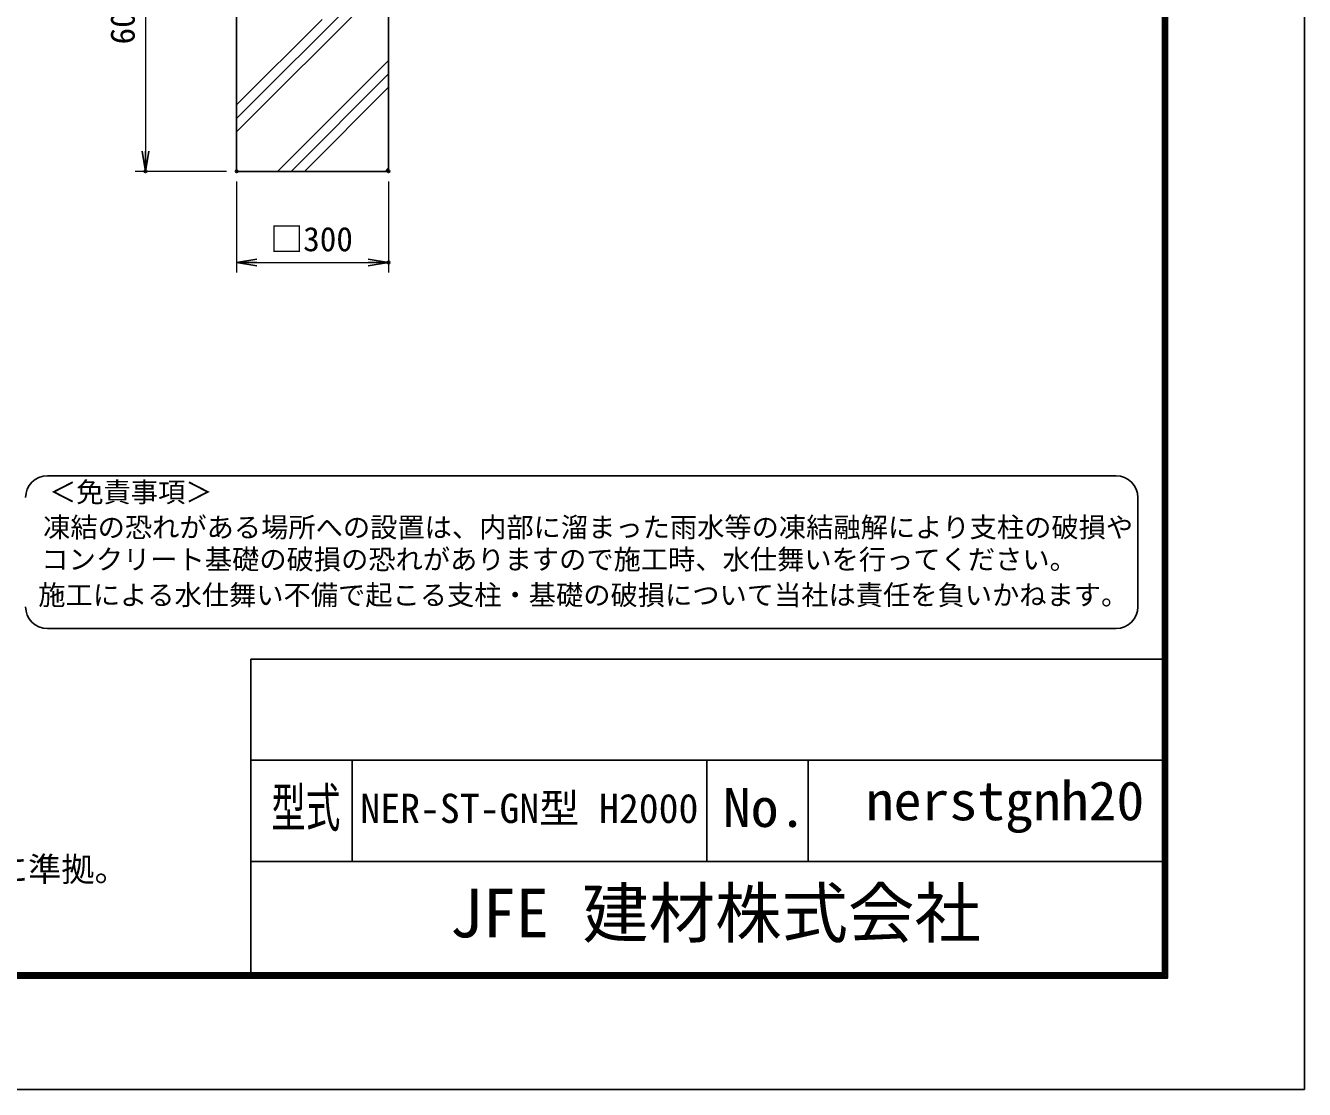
# Model space of a CAD drawing. Units: millimetres, scale not verified. Extents: x -4200 to 4200, y -2970 to 2970.
# Drawn here: x 1676 to 4200, y -2970 to -869 of the extents above; entities that cross this region are included whole.
import ezdxf
from ezdxf.enums import TextEntityAlignment as Align

# ---------------------------------------------------------------- set-up
doc = ezdxf.new("R2010")
doc.units = ezdxf.units.MM
doc.header["$LTSCALE"] = 10
doc.header["$PDMODE"] = 32
doc.header["$PDSIZE"] = 5
for name, color, linetype, lineweight in [('0-0_D-TTL-TXT', 7, 'Continuous', 25), ('0-5_D-STR-DIM', 7, 'Continuous', 13), ('0-6_D-DCR-HCH', 7, 'Continuous', 13), ('0-9_D-STR4', 7, 'Continuous', 25), ('0-C_D-TTL', 7, 'Continuous', 25)]:
    doc.layers.add(name, color=color, linetype=linetype, lineweight=lineweight)
doc.layers.add('0-A_0', color=7, linetype='Continuous')
doc.layers.add('0-B_Defpoints', color=6, linetype='Continuous')
doc.styles.add('ＭＳ ゴシック', font='')
doc.styles.get('ＭＳ ゴシック').set_extended_font_data('MS Gothic')

# ---------------------------------------------------------------- blocks, each defined once
blk = doc.blocks.new('_Open')
at = {"layer": '0-A_0'}
blk.add_line((-10, 1.667), (0, 0), dxfattribs=at)
blk.add_lwpolyline([(-10, -1.667), (0, 0), (-10, 0)], dxfattribs=at)

msp = doc.modelspace()

# ---------------------------------------------------------------- linework, layer by layer
at = {"layer": '0-0_D-TTL-TXT', "color": 2}
for p, q in [((3828.53, -1757.81), (1718.81, -1757.81)), ((3871.66, -2016.61), (3871.66, -1800.94)), ((1718.81, -2059.75), (3828.53, -2059.75))]:
    msp.add_line(p, q, dxfattribs=at)
for centre, start, end in [((1718.81, -1800.94), 90, 180), ((3828.53, -1800.94), 0, 90), ((1718.81, -2016.61), 180, 270), ((3828.53, -2016.61), 270, 0)]:
    msp.add_arc(centre, 43.13, start, end, dxfattribs=at)
at = {"layer": '0-5_D-STR-DIM'}
for p, q in [((1912.31, -596.78), (1912.31, -1116.78)), ((2072.31, -1156.78), (1892.31, -1156.78)), ((2092.31, -1176.78), (2092.31, -1356.78)), ((2392.31, -1176.78), (2392.31, -1356.78)), ((2132.31, -1336.78), (2352.31, -1336.78))]:
    msp.add_line(p, q, dxfattribs=at)
at = {"layer": '0-6_D-DCR-HCH'}
for p, q in [((2092.31, -1052.13), (2392.31, -752.13)), ((2092.31, -1078.64), (2392.31, -778.64)), ((2092.31, -1025.61), (2261.14, -856.78)), ((2173.27, -1156.78), (2392.31, -937.74)), ((2199.79, -1156.78), (2392.31, -964.26)), ((2226.3, -1156.78), (2392.31, -990.78)), ((2385.4, -1156.78), (2392.31, -1149.87))]:
    msp.add_line(p, q, dxfattribs=at)
at = {"layer": '0-9_D-STR4'}
for p, q in [((2092.31, -556.78), (2092.31, -1156.78)), ((2392.31, -556.78), (2392.31, -1156.78)), ((2092.31, -1156.78), (2392.31, -1156.78))]:
    msp.add_line(p, q, dxfattribs=at)
at = {"layer": '0-B_Defpoints'}
for p in [(1912.31, -1156.78), (2092.31, -1156.78), (2092.31, -1156.78), (2392.31, -1156.78), (2392.31, -1336.78)]:
    msp.add_point(p, dxfattribs=at)
at = {"layer": '0-C_D-TTL'}
for p, q in [((2120.32, -2119.77), (2120.32, -2739.77)), ((2120.32, -2119.77), (3920.32, -2119.77)), ((2120.32, -2319.77), (3920.32, -2319.77)), ((2320.32, -2319.77), (2320.32, -2519.77)), ((3020.32, -2319.77), (3020.32, -2519.77)), ((3220.32, -2319.77), (3220.32, -2519.77)), ((2120.32, -2519.77), (3920.32, -2519.77))]:
    msp.add_line(p, q, dxfattribs=at)
at = {"layer": '0-C_D-TTL', "color": 2}
msp.add_lwpolyline([(-4199.68, 2970.23), (4200.32, 2970.23), (4200.32, -2969.77), (-4199.68, -2969.77)], close=True, dxfattribs=at)
at = {"layer": '0-C_D-TTL'}
for points in [[(-3929.68, 2750.23), (3930.32, 2750.23), (3930.32, -2749.77), (-3929.68, -2749.77)], [(-3927.18, 2747.73), (3927.82, 2747.73), (3927.82, -2747.27), (-3927.18, -2747.27)], [(-3924.68, 2745.23), (3925.32, 2745.23), (3925.32, -2744.77), (-3924.68, -2744.77)], [(-3922.18, 2742.73), (3922.82, 2742.73), (3922.82, -2742.27), (-3922.18, -2742.27)], [(-3919.68, 2740.23), (3920.32, 2740.23), (3920.32, -2739.77), (-3919.68, -2739.77)]]:
    msp.add_lwpolyline(points, close=True, dxfattribs=at)

# ---------------------------------------------------------------- block references
at = {"layer": '0-5_D-STR-DIM', "xscale": 4, "yscale": 4}
for p, rotation in [((1912.31, -1156.78), 270), ((2092.31, -1336.78), 180)]:
    msp.add_blockref('_Open', p, dxfattribs=dict(at, rotation=rotation))
msp.add_blockref('_Open', (2392.31, -1336.78), dxfattribs=at)

# ---------------------------------------------------------------- texts
at = {"layer": '0-0_D-TTL-TXT', "style": 'ＭＳ ゴシック'}
for s, height, p in [('＜免責事項＞ \u3000\u3000', 39.44, (1722, -1821.8)), ('凍結の恐れがある場所への設置は、内部に溜まった雨水等の凍結融解により支柱の破損や', 39.44, (1710.34, -1891.25)), ('コンクリート基礎の破損の恐れがありますので施工時、水仕舞いを行ってください。', 39.44, (1706.79, -1954.59)), ('施工による水仕舞い不備で起こる支柱・基礎の破損について当社は責任を負いかねます。 ', 39.44, (1700.76, -2024.89)), ('NER-ST-GN型 H2000', 57.7, (2336.52, -2460.88)), ('（設計条件）風荷重：昭和57年改正 建築基準法・同施行令に基づく風圧力に準拠。', 48.09, (-582.13, -2573.38)), ('JFE 建材株式会社', 96.19, (2512.7, -2698.28))]:
    msp.add_text(s, height=height, dxfattribs=at).set_placement(p, align=Align.BOTTOM_LEFT)
for s, width, p in [('型式', 0.65, (2160.59, -2474.58)), ('nerstgnh20', 1.05, (3334.32, -2461.24)), ('No.', 1.05, (3052.32, -2474.58))]:
    msp.add_text(s, height=76.98, dxfattribs=dict(at, width=width)).set_placement(p, align=Align.BOTTOM_LEFT)
at = {"layer": '0-5_D-STR-DIM', "style": 'ＭＳ ゴシック'}
msp.add_text('600', height=48.09, rotation=90, dxfattribs=at).set_placement((1905.56, -906.03), align=Align.BOTTOM_LEFT)
msp.add_text('□300', height=48.09, dxfattribs=at).set_placement((2158.16, -1329.03), align=Align.BOTTOM_LEFT)

doc.saveas('drawing.dxf')
